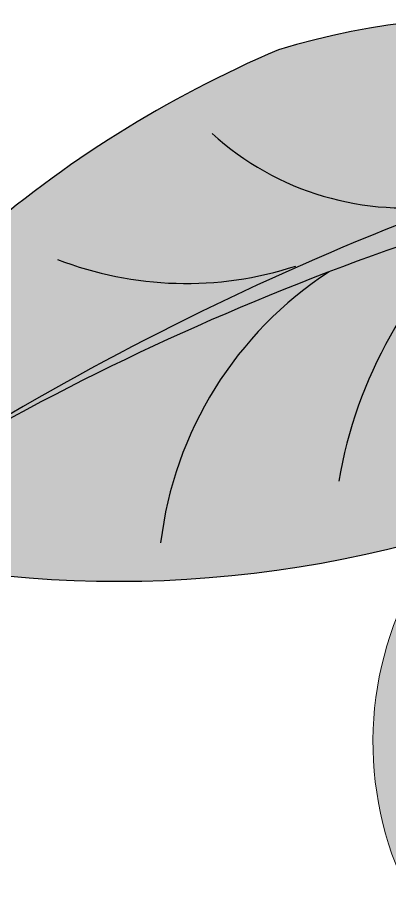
# Model space of a CAD drawing. Header units: inches. Extents: x 9636 to 21597, y -10243 to 557.
# Drawn here: x 14967.92 to 14972.01, y -8244.6 to -8234.85 of the extents above; entities that cross this region are included whole.
import ezdxf

# ---------------------------------------------------------------- set-up
doc = ezdxf.new("R2010")
doc.units = ezdxf.units.IN
doc.header["$MEASUREMENT"] = 0
doc.layers.add('MESA', color=7, linetype='Continuous')

# ---------------------------------------------------------------- blocks, each defined once
blk = doc.blocks.new('FF')
at = {"layer": 'MESA', "ltscale": 0.8}
h = blk.add_hatch(color=85, dxfattribs=at)
h.dxf.hatch_style = 1
h.set_gradient(color1=(103, 159, 96), color2=(179, 207, 175), one_color=1, tint=0.75, name='INVCURVED')
h.paths.add_polyline_path([(14972.71860276688, -8240.50464855548, 0.1995123331975758), (14977.01789621851, -8236.131330351862, 0.0967495278531692), (14966.66033197973, -8239.938482603626, -0.08665420676483183), (14976.7016438012, -8235.691594155718, 0.1924888780828612), (14970.78902417768, -8235.206272100088, 0.1586077411667837), (14964.87741156887, -8240.35972894583, 0.1586077411660197)])
h = blk.add_hatch(color=85, dxfattribs=at)
h.dxf.hatch_style = 1
h.set_gradient(color1=(103, 159, 96), color2=(52, 80, 48), one_color=1, tint=0.25)
h.paths.add_polyline_path([(14966.66033197976, -8239.938482603606, -0.09674952785286056), (14977.01789621851, -8236.131330351864, 0.007527451123012324), (14977.10443415822, -8235.906855278354, 0.01429188129494994), (14976.7016438012, -8235.691594155718, 0.08665420676455064)])
h = blk.add_hatch(color=7, dxfattribs=at)
h.dxf.hatch_style = 1
h.set_gradient(color1=(237, 238, 238), one_color=1, tint=1)
h.paths.add_polyline_path([(14972.27732161819, -8244.600509159256, 0.2569091805170801), (14975.24301101169, -8242.567452132153, 0.2403030205165218), (14974.79829458443, -8240.3878665362, -0.3583807301859824), (14974.7561861854, -8242.106269587905, 0.2702333190890776), (14974.6210719365, -8240.18879674263, -0.3489770048102109), (14974.49340524177, -8241.489483439662, 0.2509502793129825), (14974.56011621673, -8240.303535545148, -0.2453890551403372), (14974.39042592192, -8241.190528305135, 0.1532458537889449), (14974.49317097227, -8240.429548612317, 0.1518402250092038), (14973.92373409628, -8240.934629171896, 0.00137366511991412), (14973.92010550366, -8240.940667587614, -0.245389055139057), (14974.56011621679, -8240.30353554518, 0.2509502793127925), (14973.6147330313, -8241.022683231871, -0.3489770048638718), (14974.62107193645, -8240.188796742492, 0.2702333191166405), (14972.9565388302, -8241.15019546908, -0.358380731124288), (14974.35690886407, -8240.153377559145, 0.240303021013481), (14972.30186940049, -8241.00495192003, 0.2569091805174252)])
edge = h.paths.add_edge_path(flags=16)
edge.add_arc((14976.09240006024, -8241.339645125325), 1.839283122478438, 151.936270137191, 153.435630822956, ccw=False)
edge.add_arc((14973.01621779411, -8239.750953682384), 1.623254014835311, -28.163507189189488, -26.464591850836314, ccw=False)
edge.add_arc((14976.09240006024, -8241.339645125336), 1.839283122478438, 153.4356308226008, 170.9947034466786)
edge.add_spline(control_points=[(14974.27383222789, -8241.054586685757), (14974.2698842881, -8241.06044735951), (14974.23282681772, -8241.11503126349), (14974.19394432688, -8241.168348993966), (14974.15916912511, -8241.215793111003)], knot_values=[0.2471511740125481, 0.2471511740125481, 0.2471511740125481, 0.2471511740125481, 0.247785628570655, 0.2530743171580143, 0.2530743171580143, 0.2530743171580143, 0.2530743171580143], degree=3, periodic=0)
edge.add_spline(control_points=[(14974.15916912511, -8241.215793111003), (14974.13605632724, -8241.247326106684), (14974.11291808972, -8241.27878731491), (14974.09016468148, -8241.310425392645)], knot_values=[0.2436361292652643, 0.2436361292652643, 0.2436361292652643, 0.2436361292652643, 0.2471511740125481, 0.2471511740125481, 0.2471511740125481, 0.2471511740125481], degree=3, periodic=0)
edge.add_spline(control_points=[(14974.09016468148, -8241.310425392645), (14974.06415879214, -8241.346585968684), (14974.02666971252, -8241.400080812027), (14973.99159053347, -8241.454877139802), (14973.98058936944, -8241.472525103612)], knot_values=[0.2377304945037521, 0.2377304945037521, 0.2377304945037521, 0.2377304945037521, 0.2417479965750198, 0.2436361292652643, 0.2436361292652643, 0.2436361292652643, 0.2436361292652643], degree=3, periodic=0)
edge.add_spline(control_points=[(14973.98058936944, -8241.472525103612), (14973.96362166242, -8241.499744539544), (14973.94716362865, -8241.527269988073), (14973.93109754015, -8241.555085311935)], knot_values=[0.2348183224622999, 0.2348183224622999, 0.2348183224622999, 0.2348183224622999, 0.2377304945037521, 0.2377304945037521, 0.2377304945037521, 0.2377304945037521], degree=3, periodic=0)
edge.add_spline(control_points=[(14973.93109754015, -8241.555085311935), (14973.90965116827, -8241.592215555507), (14973.88890321015, -8241.629862332727), (14973.8685736318, -8241.667987258656)], knot_values=[0.2309309092598198, 0.2309309092598198, 0.2309309092598198, 0.2309309092598198, 0.2348183224622999, 0.2348183224622999, 0.2348183224622999, 0.2348183224622999], degree=3, periodic=0)
edge.add_spline(control_points=[(14973.8685736318, -8241.667987258656), (14973.84524959033, -8241.711727829075), (14973.82247625706, -8241.756097780826), (14973.79983073265, -8241.801039146058)], knot_values=[0.2264708961110354, 0.2264708961110354, 0.2264708961110354, 0.2264708961110354, 0.2309309092598199, 0.2309309092598199, 0.2309309092598199, 0.2309309092598199], degree=3, periodic=0)
edge.add_spline(control_points=[(14973.79983073265, -8241.801039146058), (14973.79448290875, -8241.811652214807), (14973.76940923262, -8241.861628408817), (14973.74436990043, -8241.912290168668), (14973.72654680053, -8241.952618181982)], knot_values=[0.2215260703448321, 0.2215260703448321, 0.2215260703448321, 0.2215260703448321, 0.222579318859487, 0.2264708961110354, 0.2264708961110354, 0.2264708961110354, 0.2264708961110354], degree=3, periodic=0)
edge.add_spline(control_points=[(14973.72654680053, -8241.952618181982), (14973.70658558584, -8241.997784069868), (14973.68898606439, -8242.043523450146), (14973.67636336346, -8242.089882114224)], knot_values=[0.2171676473178, 0.2171676473178, 0.2171676473178, 0.2171676473178, 0.2215260703448321, 0.2215260703448321, 0.2215260703448321, 0.2215260703448321], degree=3, periodic=0)
edge.add_spline(control_points=[(14973.67636336346, -8242.089882114224), (14973.66680845491, -8242.124973874526), (14973.65867438444, -8242.167986743336), (14973.6564095137, -8242.211551356646), (14973.65613388629, -8242.219236966792)], knot_values=[0.2131642620453263, 0.2131642620453263, 0.2131642620453263, 0.2131642620453263, 0.2164634238997696, 0.2171676473178, 0.2171676473178, 0.2171676473178, 0.2171676473178], degree=3, periodic=0)
edge.add_spline(control_points=[(14973.65613388629, -8242.219236966792), (14973.65472709164, -8242.258464107472), (14973.65741231767, -8242.318125274634), (14973.64971104501, -8242.380649074816), (14973.6439323112, -8242.399968147804)], knot_values=[0.2077773224475375, 0.2077773224475375, 0.2077773224475375, 0.2077773224475375, 0.2113716592103856, 0.2131642620453263, 0.2131642620453263, 0.2131642620453263, 0.2131642620453263], degree=3, periodic=0)
edge.add_spline(control_points=[(14973.6439323112, -8242.399968147804), (14973.63893759607, -8242.416666142457), (14973.61825461453, -8242.460248510695), (14973.56836063647, -8242.486041147416), (14973.53723588292, -8242.487568806648)], knot_values=[0.203445163018474, 0.203445163018474, 0.203445163018474, 0.203445163018474, 0.2049945578871382, 0.2077773224475375, 0.2077773224475375, 0.2077773224475375, 0.2077773224475375], degree=3, periodic=0)
edge.add_spline(control_points=[(14973.53723588292, -8242.487568806648), (14973.53534684086, -8242.48766152425), (14973.49691008693, -8242.488422161661), (14973.457890093, -8242.463392324717), (14973.42868084188, -8242.43460243097), (14973.42623184434, -8242.432089812897)], knot_values=[0.1996944706411438, 0.1996944706411438, 0.1996944706411438, 0.1996944706411438, 0.1998633638435843, 0.2031371852270858, 0.203445163018474, 0.203445163018474, 0.203445163018474, 0.203445163018474], degree=3, periodic=0)
edge.add_spline(control_points=[(14973.42623184434, -8242.432089812897), (14973.40916026282, -8242.414574742495), (14973.3899558356, -8242.388134713421), (14973.3783398075, -8242.3576716337), (14973.37571855651, -8242.349264297125)], knot_values=[0.1967564236367511, 0.1967564236367511, 0.1967564236367511, 0.1967564236367511, 0.1989032889930779, 0.1996944706411438, 0.1996944706411438, 0.1996944706411438, 0.1996944706411438], degree=3, periodic=0)
edge.add_spline(control_points=[(14973.37571855651, -8242.349264297125), (14973.36834445406, -8242.32561278061), (14973.36363997906, -8242.290270284211), (14973.36488989663, -8242.255591701267), (14973.36566559145, -8242.245755788423)], knot_values=[0.1936429904609736, 0.1936429904609736, 0.1936429904609736, 0.1936429904609736, 0.1958687424163022, 0.1967564236367511, 0.1967564236367511, 0.1967564236367511, 0.1967564236367511], degree=3, periodic=0)
edge.add_spline(control_points=[(14973.36566559145, -8242.245755788423), (14973.36960448607, -8242.195810083975), (14973.38435571468, -8242.147190050942), (14973.40144743219, -8242.099560928082)], knot_values=[0.1891354409754396, 0.1891354409754396, 0.1891354409754396, 0.1891354409754396, 0.1936429904609736, 0.1936429904609736, 0.1936429904609736, 0.1936429904609736], degree=3, periodic=0)
edge.add_spline(control_points=[(14973.40144743219, -8242.099560928082), (14973.40300157971, -8242.095230018494), (14973.41468387144, -8242.063136431227), (14973.42708177235, -8242.031480587812), (14973.43824934649, -8242.004353012317)], knot_values=[0.1860923947748148, 0.1860923947748148, 0.1860923947748148, 0.1860923947748148, 0.186502265629451, 0.1891354409754396, 0.1891354409754396, 0.1891354409754396, 0.1891354409754396], degree=3, periodic=0)
edge.add_spline(control_points=[(14973.43824934649, -8242.004353012317), (14973.4552549653, -8241.963044022363), (14973.47327984169, -8241.922348387307), (14973.49198407659, -8241.882042757796)], knot_values=[0.1820826809719926, 0.1820826809719926, 0.1820826809719926, 0.1820826809719926, 0.1860923947748149, 0.1860923947748149, 0.1860923947748149, 0.1860923947748149], degree=3, periodic=0)
edge.add_spline(control_points=[(14973.49198407659, -8241.882042757796), (14973.50920455112, -8241.844934473505), (14973.52700087562, -8241.808156772671), (14973.54510779395, -8241.771535354155)], knot_values=[0.1783910477803653, 0.1783910477803653, 0.1783910477803653, 0.1783910477803653, 0.1820826809719925, 0.1820826809719925, 0.1820826809719925, 0.1820826809719925], degree=3, periodic=0)
edge.add_spline(control_points=[(14973.54510779395, -8241.771535354155), (14973.55058670327, -8241.760454206742), (14973.56888436984, -8241.723685627476), (14973.58741482296, -8241.687021693255), (14973.60057668326, -8241.661490593213)], knot_values=[0.1746797876871894, 0.1746797876871894, 0.1746797876871894, 0.1746797876871894, 0.175796826109966, 0.1783910477803653, 0.1783910477803653, 0.1783910477803653, 0.1783910477803653], degree=3, periodic=0)
edge.add_spline(control_points=[(14973.60057668326, -8241.661490593213), (14973.61486087058, -8241.633782426816), (14973.62939100844, -8241.60618908837), (14973.64428862668, -8241.578769838436)], knot_values=[0.171864353741853, 0.171864353741853, 0.171864353741853, 0.171864353741853, 0.1746797876871893, 0.1746797876871893, 0.1746797876871893, 0.1746797876871893], degree=3, periodic=0)
edge.add_spline(control_points=[(14973.64428862668, -8241.578769838436), (14973.66336176711, -8241.543665488456), (14973.68303725197, -8241.508846490422), (14973.70357011581, -8241.474437204639)], knot_values=[0.1682598066156458, 0.1682598066156458, 0.1682598066156458, 0.1682598066156458, 0.171864353741853, 0.171864353741853, 0.171864353741853, 0.171864353741853], degree=3, periodic=0)
edge.add_spline(control_points=[(14973.70357011581, -8241.474437204639), (14973.73231312585, -8241.426269230873), (14973.76799471715, -8241.37071732796), (14973.8069497495, -8241.316739079215), (14973.81275022687, -8241.308816738887)], knot_values=[0.1623418216133556, 0.1623418216133556, 0.1623418216133556, 0.1623418216133556, 0.1673876610569998, 0.1682598066156458, 0.1682598066156458, 0.1682598066156458, 0.1682598066156458], degree=3, periodic=0)
edge.add_spline(control_points=[(14973.81275022687, -8241.308816738887), (14973.83727997525, -8241.275313804113), (14973.86287549784, -8241.24239288958), (14973.88866708044, -8241.209930507839)], knot_values=[0.1586535887747186, 0.1586535887747186, 0.1586535887747186, 0.1586535887747186, 0.1623418216133555, 0.1623418216133555, 0.1623418216133555, 0.1623418216133555], degree=3, periodic=0)
edge.add_spline(control_points=[(14973.88866708044, -8241.209930507839), (14973.90699195133, -8241.186866046717), (14973.9254157948, -8241.164033056424), (14973.94362667496, -8241.141387246349)], knot_values=[0.1560331062850654, 0.1560331062850654, 0.1560331062850654, 0.1560331062850654, 0.1586535887747186, 0.1586535887747186, 0.1586535887747186, 0.1586535887747186], degree=3, periodic=0)
edge.add_spline(control_points=[(14973.94362667496, -8241.141387246349), (14973.97190162667, -8241.10622644244), (14974.00979072885, -8241.058854669442), (14974.04454874751, -8241.012014614531), (14974.05365845553, -8240.999420931192)], knot_values=[0.1504801710943955, 0.1504801710943955, 0.1504801710943955, 0.1504801710943955, 0.1545488385723417, 0.1560331062850654, 0.1560331062850654, 0.1560331062850654, 0.1560331062850654], degree=3, periodic=0)
edge.add_arc((14973.01621779411, -8239.750953682373), 1.623254014835311, -50.27438561601554, -28.16350718959047)
for centre, radius, start, end in [((14973.13836396223, -8242.843575205468), 7.990481596672286, 60.24123382136556, 107.0986194375245), ((14975.75183254305, -8246.866569810005), 12.6724902665297, 113.0553761198026, 149.1052987946668), ((14983.84138646105, -8266.56699535203), 31.69016131675633, 103.0204258068335, 122.8306214049578), ((14981.58467977957, -8264.548246607977), 28.78153299601394, 99.12974242853261, 121.2343025112656), ((14972.17759673331, -8233.792330041833), 3.154423388816684, 227.7483213297127, 279.2455094577336), ((14976.28024587992, -8240.76690991488), 4.897047736877401, 130.5741800556759, 170.4646701155946), ((14969.76869078684, -8233.865888292443), 3.912253001405306, 248.8134444878718, 288.0217938114818), ((14973.6044388513, -8241.123020788797), 4.142934166470387, 123.0120383334854, 173.2018354886216), ((14969.0206853781, -8228.3836990654), 12.6724902665297, 250.9162280075946, 286.9661506824604)]:
    blk.add_arc(centre, radius, start, end, dxfattribs=at)
at = {"layer": 'MESA', "lineweight": 9, "ltscale": 0.8}
blk.add_arc((14975.55752280537, -8242.825041509122), 3.729880052365993, 150.7924049997683, 208.4252614834531, dxfattribs=at)

msp = doc.modelspace()

# ---------------------------------------------------------------- block references
at = {"color": 18, "true_color": 0x000000}
msp.add_blockref('FF', (0, 0), dxfattribs=at)

doc.saveas('drawing.dxf')
